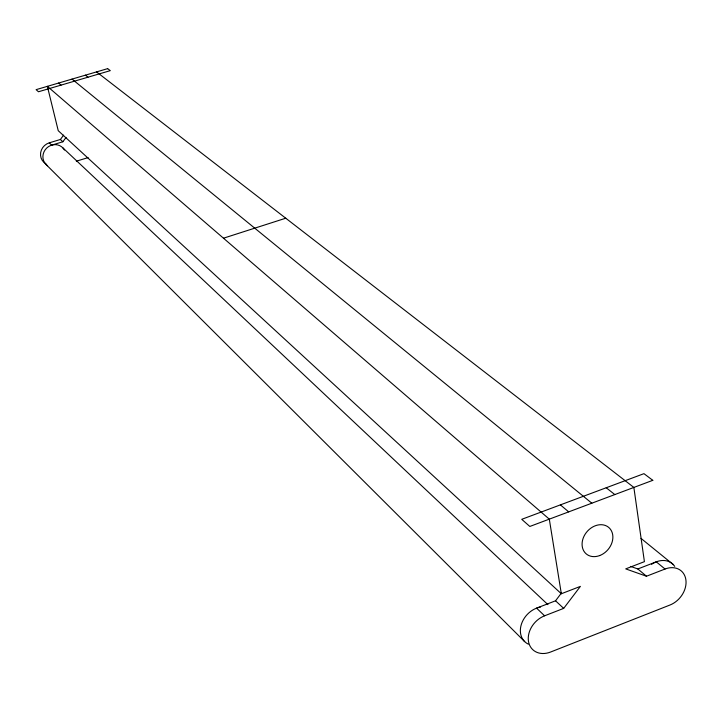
<?xml version="1.0" encoding="UTF-8"?>
<svg xmlns="http://www.w3.org/2000/svg" width="722" height="722" viewBox="0 0 722 722"><rect width="100%" height="100%" fill="white"/><g stroke="black" fill="none" stroke-linecap="round" stroke-linejoin="round"><path stroke-width="1.08" d="M46.037 163.876A11.778 11.083 -44.2 0 1 40.649 152.703A11.778 11.083 -44.2 0 1 49.276 142.839L60.404 139.481L63.608 135.158M49.276 142.839L51.677 145.14L62.85 141.765L66.072 137.424M561.328 593.746L549.307 519.145L47.363 86.342L58.247 130.709L561.328 593.746L580.38 586.39L563.683 608.384L544.596 615.803L536.572 608.141L555.543 600.803L561.508 592.933M96.549 71.893L633.862 487.431L644.412 561.662L625.703 568.891L646.488 576.228L665.034 569.026A21.209 16.471 -49.8 0 1 685.891 579.838A21.209 16.471 -49.8 0 1 669.998 605.009L550.597 652.029A21.588 17.03 -46.9 0 1 528.486 641.389A21.588 17.03 -46.9 0 1 544.596 615.803M630.595 566.4L637.833 568.963L656.271 561.833L665.034 569.026M223.486 238.197L285.75 218.215M76.351 161.186L88.12 157.604M85.431 75.16L87.994 77.2M606.218 487.756L614.819 494.579M641.001 538.386L673.382 564.676M72.038 79.095L591.832 503.198M637.833 568.963L646.488 576.228M58.599 83.048L61.063 85.115M560.389 504.877L568.701 511.871M60.404 139.481L62.85 141.765M555.543 600.803L563.683 608.384M62.706 147.712L547.917 604.648M46.082 164.526L524.686 641.623M47.589 165.753A11.823 11.119 -44.3 0 1 46.813 147.947A11.823 11.119 -44.3 0 1 64.466 150.023M651.596 564.288A21.055 16.407 -49.8 0 1 674.727 566.373M528.333 644.159A21.425 16.958 -46.9 0 1 521.446 624.07A21.425 16.958 -46.9 0 1 540.597 607.003M652.796 480.329L529.813 526.455L521.744 519.317L643.961 473.659L652.796 480.329M107.641 68.644L36.1 89.654L38.483 91.757L110.295 70.639L107.641 68.644M599.675 555.57A17.373 13.808 -49.6 0 0 609.585 528.242A17.373 13.808 -49.6 0 0 583.177 538.188A17.373 13.808 -49.6 0 0 599.675 555.57"/></g></svg>
